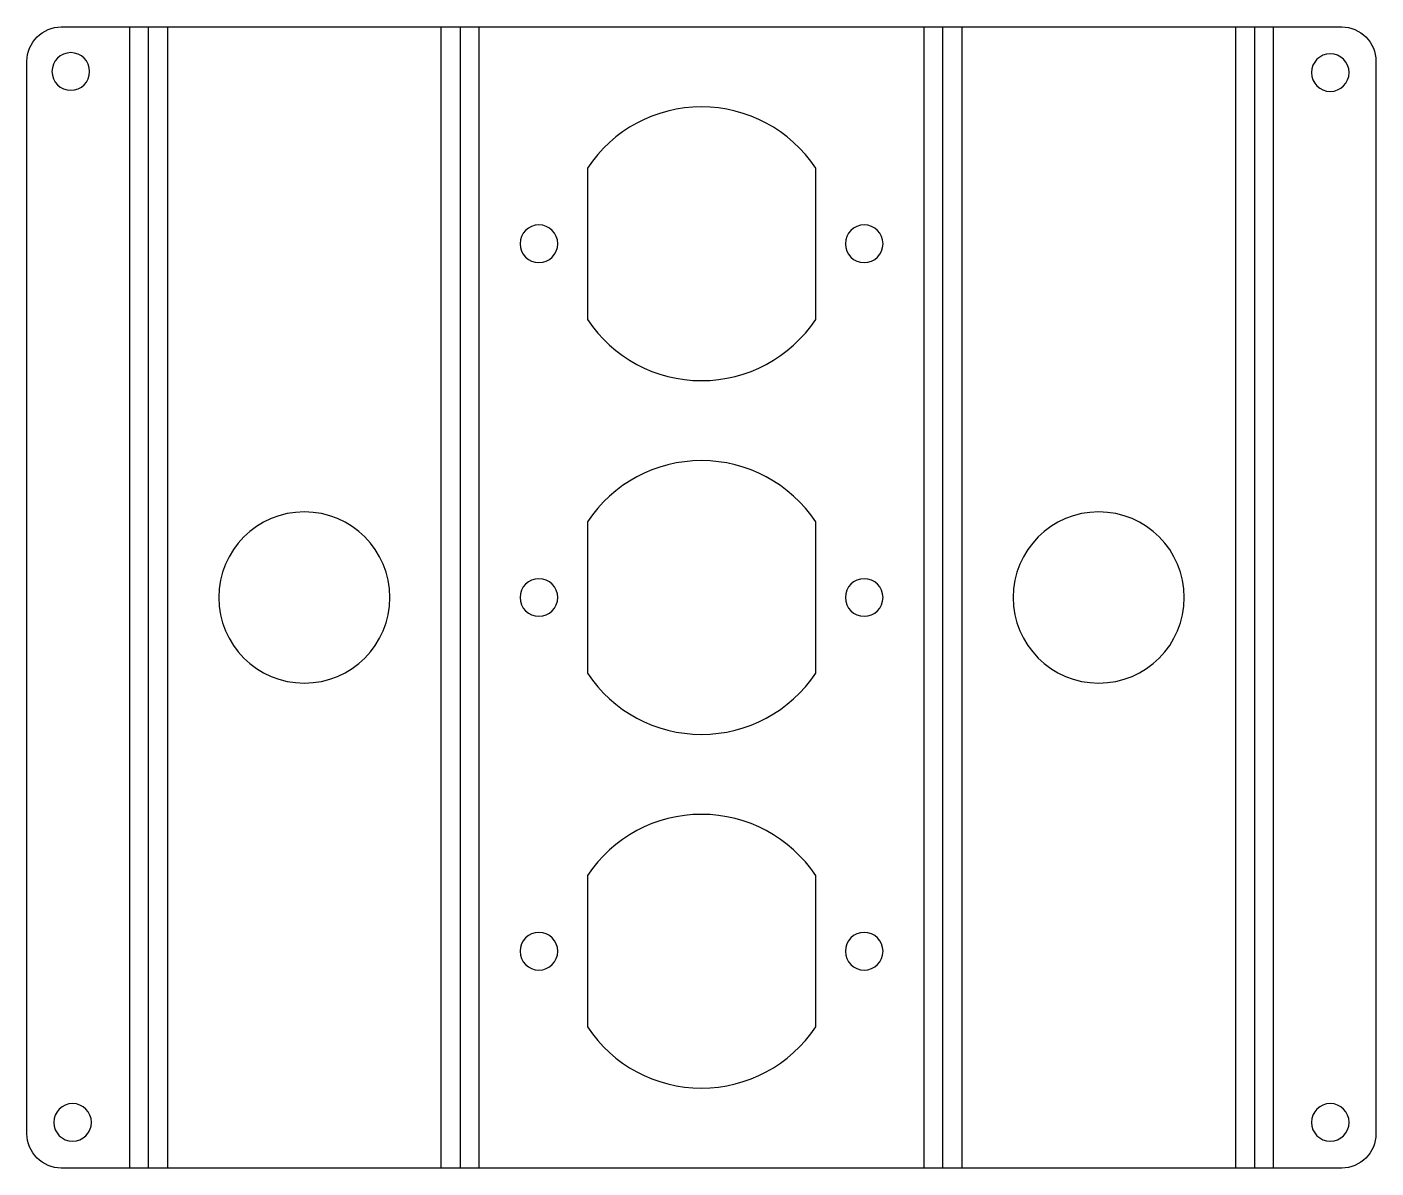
# Model space of a CAD drawing. Header units: millimetres. Extents: x -3 to 115, y 0 to 100.
import ezdxf

# ---------------------------------------------------------------- set-up
doc = ezdxf.new("R2010")
doc.units = ezdxf.units.MM

msp = doc.modelspace()

# ---------------------------------------------------------------- linework, layer by layer
at = {"layer": 'BEND'}
for p, q in [((7.65, 0), (7.65, 100)), ((34.95, 100), (34.95, 0)), ((77.25, 0), (77.25, 100)), ((104.55, 100), (104.55, 0))]:
    msp.add_line(p, q, dxfattribs=at)
at = {"layer": 'BEND_EXTENT'}
for p, q in [((6, 0), (6, 100)), ((9.3, 100), (9.3, 0)), ((33.3, 0), (33.3, 100)), ((36.6, 100), (36.6, 0)), ((75.6, 0), (75.6, 100)), ((78.9, 100), (78.9, 0)), ((102.9, 0), (102.9, 100)), ((106.19, 100), (106.19, 0))]:
    msp.add_line(p, q, dxfattribs=at)
at = {"layer": 'INTERIOR_PROFILES'}
for points in [[(66.1, 74.37), (66.1, 87.63, 0.536675), (46.1, 87.63), (46.1, 74.37, 0.536675)], [(46.1, 56.63), (46.1, 43.37, 0.536675), (66.1, 43.37), (66.1, 56.63, 0.536675)], [(46.1, 25.63), (46.1, 12.37, 0.536675), (66.1, 12.37), (66.1, 25.63, 0.536675)]]:
    msp.add_lwpolyline(points, format="xyb", close=True, dxfattribs=at)
at = {"layer": 'INTERIOR_PROFILES', "extrusion": (0, 0, -1)}
for centre, radius in [((-0.84, 96.1), 1.65), ((-111.19, 96), 1.65), ((-41.85, 81), 1.65), ((-70.35, 81), 1.65), ((-21.3, 50), 7.5), ((-90.9, 50), 7.5), ((-41.85, 50), 1.65), ((-70.35, 50), 1.65), ((-41.85, 19), 1.65), ((-70.35, 19), 1.65), ((-1, 4), 1.65), ((-111.19, 4), 1.65)]:
    msp.add_circle(centre, radius, dxfattribs=at)
at = {"layer": 'OUTER_PROFILES'}
msp.add_lwpolyline([(112.19, 0), (0, 0, -0.414214), (-3, 3), (-3, 97, -0.414214), (0, 100), (112.19, 100, -0.414214), (115.19, 97), (115.19, 3, -0.414214)], format="xyb", close=True, dxfattribs=at)

doc.saveas('drawing.dxf')
